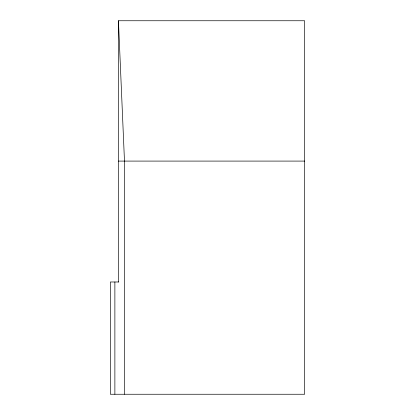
<?xml version="1.0" encoding="UTF-8"?>
<svg xmlns="http://www.w3.org/2000/svg" width="415" height="415" viewBox="0 0 415 415"><rect width="100%" height="100%" fill="white"/><g stroke="black" fill="none" stroke-linecap="round" stroke-linejoin="round"><path stroke-width="0.62" d="M118.446 281.987L118.446 20.75L304.651 20.75L304.651 394.25L110.349 394.25L110.349 281.987L118.768 281.987M118.446 161.087L304.651 161.087M118.446 20.75L124.479 161.087L124.479 394.25M114.877 281.987L114.877 394.25"/></g></svg>
